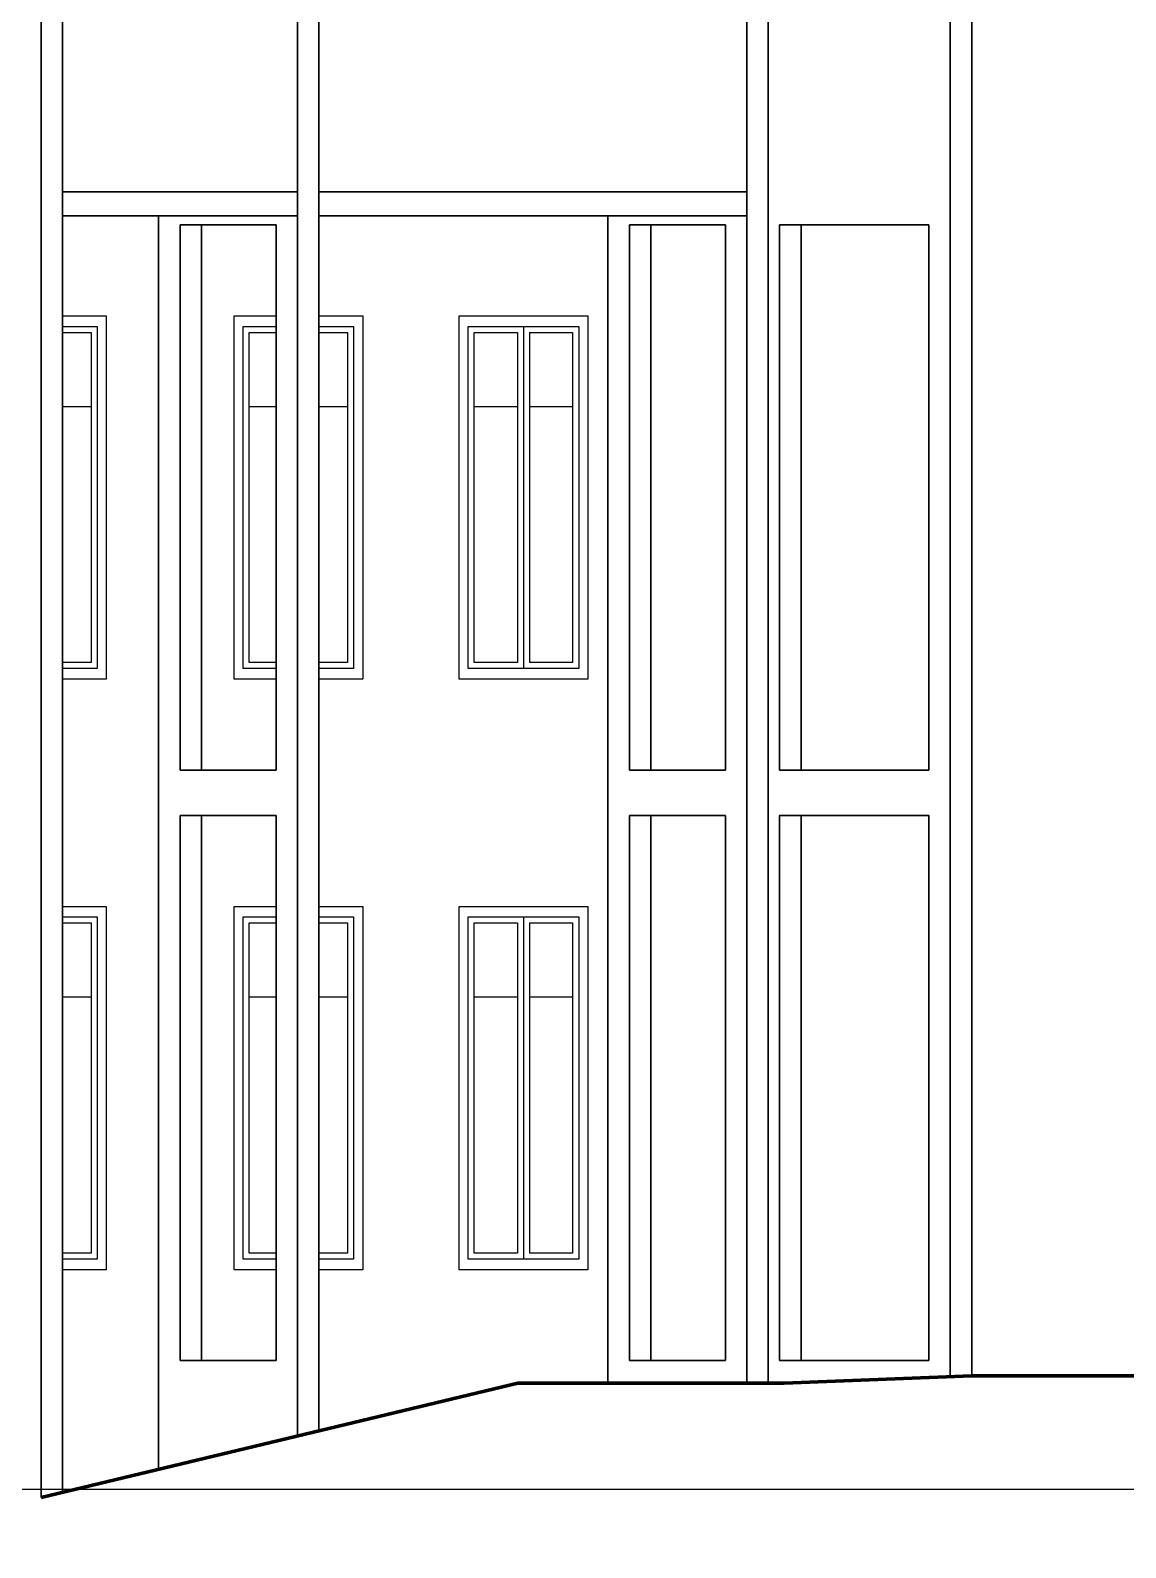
# Model space of a CAD drawing. Header units: inches. Extents: x -634 to 3638, y -6930911 to 5552.
# Drawn here: x 2317.92 to 2324.96, y 3472.9 to 3482.66 of the extents above; entities that cross this region are included whole.
import ezdxf

# ---------------------------------------------------------------- set-up
doc = ezdxf.new("R2010")
doc.units = ezdxf.units.IN
doc.header["$MEASUREMENT"] = 0
doc.linetypes.add('Dashed', pattern=[1128.888893, 564.444447, -564.444447])
for name, color, linetype, lineweight in [('ELEV', 134, 'Continuous', 18), ('WALLS', 7, 'Continuous', 70), ('фасады', 7, 'Continuous', 30), ('фасады2', 7, 'Continuous', 25)]:
    doc.layers.add(name, color=color, linetype=linetype, lineweight=lineweight)
doc.layers.add('развертка', color=7, linetype='Continuous')

msp = doc.modelspace()

# ---------------------------------------------------------------- hatches: boundary and pattern name
at = {"layer": 'ELEV', "linetype": 'Continuous'}
h = msp.add_hatch(dxfattribs=at)
h.set_pattern_fill('ANSI31', color=256, scale=0.01044, style=0)
h.set_pattern_definition([(45, (1262.311104, 3366.587935), (-0.02343928418428, 0.02343928418428), [])])
edge = h.paths.add_edge_path()
edge.add_ellipse((1445.78234, 3471.96182), major_axis=(0, 6932302.83262), ratio=0.00000001506, start_angle=89.999976115149, end_angle=270.000023884851)
edge.add_line((1445.67794, 3474.85168), (1445.67794, 3528.48347))
edge.add_line((1445.67794, 3528.48347), (1445.88675, 3528.48347))
edge.add_line((1445.88675, 3528.48347), (1445.88675, 3474.85168))

# ---------------------------------------------------------------- linework, layer by layer
at = {"layer": 'WALLS', "ltscale": 100}
for points in [[(2322.76591, 3473.96126), (2323.97315, 3474.00993)], [(2333.12874, 3474.00993), (2323.97315, 3474.00993)], [(2321.05388, 3473.96126), (2317.98759, 3473.22694)], [(2322.76591, 3473.96126), (2321.05388, 3473.96126)]]:
    msp.add_lwpolyline(points, dxfattribs=at)
at = {"layer": 'развертка'}
msp.add_line((2028.18312, 3473.27998), (2344.58568, 3473.27998), dxfattribs=at)
at = {"layer": 'фасады', "ltscale": 100}
for points in [[(2317.98759, 3484.38484), (2317.98759, 3481.46507)], [(2318.12526, 3484.38484), (2318.12526, 3481.46507)], [(2319.63667, 3484.38484), (2319.63667, 3481.46507)], [(2319.77429, 3484.38484), (2319.77429, 3481.46507)], [(2322.52647, 3484.38484), (2322.52647, 3481.46507)], [(2322.66413, 3484.38484), (2322.66413, 3481.46507)], [(2323.83549, 3484.38484), (2323.83549, 3481.46507)], [(2323.97315, 3484.38484), (2323.97315, 3481.46507)], [(2318.12526, 3481.62079), (2319.63667, 3481.62079)], [(2319.77429, 3481.62079), (2322.52647, 3481.62079)], [(2317.98759, 3481.46507), (2317.98759, 3477.66937)], [(2319.63667, 3481.46507), (2318.12526, 3481.46507)], [(2318.12526, 3481.46507), (2318.12526, 3477.66937)], [(2318.74384, 3481.46507), (2318.74384, 3477.66937)], [(2318.88151, 3481.40667), (2318.88151, 3477.90295)], [(2319.49896, 3481.40667), (2318.88151, 3481.40667)], [(2319.01917, 3481.40667), (2319.01917, 3477.90295)], [(2319.49896, 3481.40667), (2319.49896, 3477.90295)], [(2319.63662, 3481.46507), (2319.63662, 3477.66937)], [(2322.52647, 3481.46507), (2319.77429, 3481.46507)], [(2319.77429, 3481.46507), (2319.77429, 3477.66937)], [(2321.63368, 3481.46507), (2321.63368, 3477.66937)], [(2321.77135, 3481.40667), (2321.77135, 3477.90295)], [(2322.3888, 3481.40667), (2321.77135, 3481.40667)], [(2321.90901, 3481.40667), (2321.90901, 3477.90295)], [(2322.3888, 3481.40667), (2322.3888, 3477.90295)], [(2322.52647, 3481.46507), (2322.52647, 3477.66937)], [(2322.66413, 3481.46507), (2322.66413, 3477.66937)], [(2322.73752, 3477.90295), (2322.73752, 3481.40667), (2323.69661, 3481.40667), (2323.69661, 3477.90295)], [(2322.87518, 3481.40667), (2322.87518, 3477.90295)], [(2323.83549, 3481.46507), (2323.83549, 3477.66937)], [(2323.97315, 3481.46507), (2323.97315, 3477.66937)], [(2319.49896, 3477.90295), (2318.88151, 3477.90295)], [(2319.49896, 3477.90295), (2318.88151, 3477.90295)], [(2322.3888, 3477.90295), (2321.77135, 3477.90295)], [(2322.3888, 3477.90295), (2321.77135, 3477.90295)], [(2323.69661, 3477.90295), (2322.73752, 3477.90295)], [(2323.69661, 3477.90295), (2322.73752, 3477.90295)], [(2317.98759, 3477.66937), (2317.98759, 3473.22694)], [(2318.12526, 3477.66937), (2318.12526, 3473.25991)], [(2318.74384, 3477.66937), (2318.74384, 3473.40805)], [(2318.88151, 3477.61097), (2318.88151, 3474.10725)], [(2319.49896, 3477.61097), (2318.88151, 3477.61097)], [(2319.01917, 3477.61097), (2319.01917, 3474.10725)], [(2319.49896, 3477.61097), (2319.49896, 3474.10725)], [(2319.63662, 3477.66937), (2319.63662, 3473.62186)], [(2319.77429, 3477.66937), (2319.77429, 3473.65482)], [(2321.63368, 3477.66937), (2321.63368, 3473.96126)], [(2321.77135, 3477.61097), (2321.77135, 3474.10725)], [(2322.3888, 3477.61097), (2321.77135, 3477.61097)], [(2321.90901, 3477.61097), (2321.90901, 3474.10725)], [(2322.3888, 3477.61097), (2322.3888, 3474.10725)], [(2322.52647, 3477.66937), (2322.52647, 3473.96126)], [(2322.66413, 3477.66937), (2322.66413, 3473.96126)], [(2322.73752, 3474.10725), (2322.73752, 3477.61097), (2323.69661, 3477.61097), (2323.69661, 3474.10725)], [(2322.87518, 3477.61097), (2322.87518, 3474.10725)], [(2323.83549, 3477.66937), (2323.83549, 3474.00438)], [(2323.97315, 3477.66937), (2323.97315, 3474.00993)], [(2319.49896, 3474.10725), (2318.88151, 3474.10725)], [(2322.3888, 3474.10725), (2321.77135, 3474.10725)], [(2323.69661, 3474.10725), (2322.73752, 3474.10725)]]:
    msp.add_lwpolyline(points, dxfattribs=at)
at = {"layer": 'фасады2', "ltscale": 100}
for p, q in [((2318.12526, 3480.75459), (2318.34909, 3480.75459)), ((2318.34909, 3480.75459), (2318.34909, 3478.55503)), ((2319.28765, 3478.55503), (2319.28765, 3480.75459)), ((2319.28765, 3480.75459), (2319.49896, 3480.75459)), ((2319.77429, 3480.75459), (2319.99813, 3480.75459)), ((2319.99813, 3480.75459), (2319.99813, 3478.55503)), ((2320.73493, 3478.55503), (2320.73493, 3480.75459)), ((2320.73493, 3480.75459), (2321.4454, 3480.75459)), ((2321.4454, 3480.75459), (2321.4454, 3478.55503)), ((2318.12526, 3480.71566), (2318.31016, 3480.71566)), ((2318.31016, 3480.71566), (2318.31016, 3478.59396)), ((2319.32658, 3478.59396), (2319.32658, 3480.71566)), ((2319.32658, 3480.71566), (2319.49896, 3480.71566)), ((2319.77429, 3480.71566), (2319.9592, 3480.71566)), ((2319.9592, 3480.71566), (2319.9592, 3478.59396)), ((2320.77386, 3478.59396), (2320.77386, 3480.71566)), ((2320.77386, 3480.71566), (2321.05124, 3480.71566)), ((2321.1291, 3480.71566), (2321.40647, 3480.71566)), ((2321.40647, 3480.71566), (2321.40647, 3478.59396)), ((2318.31016, 3478.59396), (2318.12526, 3478.59396)), ((2319.49896, 3478.59396), (2319.32658, 3478.59396)), ((2319.9592, 3478.59396), (2319.77429, 3478.59396)), ((2321.05124, 3478.59396), (2320.77386, 3478.59396)), ((2321.40647, 3478.59396), (2321.1291, 3478.59396)), ((2318.34909, 3478.55503), (2318.12526, 3478.55503)), ((2319.49896, 3478.55503), (2319.28765, 3478.55503)), ((2319.99813, 3478.55503), (2319.77429, 3478.55503)), ((2321.4454, 3478.55503), (2320.73493, 3478.55503)), ((2318.12526, 3476.95889), (2318.34909, 3476.95889)), ((2318.12526, 3476.91996), (2318.31016, 3476.91996)), ((2318.31016, 3476.91996), (2318.31016, 3474.79826)), ((2318.34909, 3476.95889), (2318.34909, 3474.75933)), ((2319.28765, 3474.75933), (2319.28765, 3476.95889)), ((2319.28765, 3476.95889), (2319.49896, 3476.95889)), ((2319.32658, 3474.79826), (2319.32658, 3476.91996)), ((2319.32658, 3476.91996), (2319.49896, 3476.91996)), ((2319.77429, 3476.95889), (2319.99813, 3476.95889)), ((2319.77429, 3476.91996), (2319.9592, 3476.91996)), ((2319.9592, 3476.91996), (2319.9592, 3474.79826)), ((2319.99813, 3476.95889), (2319.99813, 3474.75933)), ((2320.73493, 3474.75933), (2320.73493, 3476.95889)), ((2320.73493, 3476.95889), (2321.4454, 3476.95889)), ((2320.77386, 3474.79826), (2320.77386, 3476.91996)), ((2320.77386, 3476.91996), (2321.05124, 3476.91996)), ((2321.1291, 3476.91996), (2321.40647, 3476.91996)), ((2321.40647, 3476.91996), (2321.40647, 3474.79826)), ((2321.4454, 3476.95889), (2321.4454, 3474.75933)), ((2318.31016, 3474.79826), (2318.12526, 3474.79826)), ((2319.49896, 3474.79826), (2319.32658, 3474.79826)), ((2319.9592, 3474.79826), (2319.77429, 3474.79826)), ((2321.05124, 3474.79826), (2320.77386, 3474.79826)), ((2321.40647, 3474.79826), (2321.1291, 3474.79826)), ((2318.34909, 3474.75933), (2318.12526, 3474.75933)), ((2319.49896, 3474.75933), (2319.28765, 3474.75933)), ((2319.99813, 3474.75933), (2319.77429, 3474.75933)), ((2321.4454, 3474.75933), (2320.73493, 3474.75933))]:
    msp.add_line(p, q, dxfattribs=at)
for points in [[(2318.12526, 3480.82272), (2318.40749, 3480.82272), (2318.40749, 3478.48691), (2318.12526, 3478.48691)], [(2319.49896, 3478.48691), (2319.22926, 3478.48691), (2319.22926, 3480.82272), (2319.49896, 3480.82272)], [(2319.77429, 3480.82272), (2320.05652, 3480.82272), (2320.05652, 3478.48691), (2319.77429, 3478.48691)], [(2321.09017, 3480.75459), (2321.09017, 3478.55503)], [(2321.05124, 3480.71566), (2321.05124, 3478.59396)], [(2321.1291, 3480.71566), (2321.1291, 3478.59396)], [(2321.05124, 3479.83973), (2321.05124, 3478.59396)], [(2318.12526, 3477.02702), (2318.40749, 3477.02702), (2318.40749, 3474.69121), (2318.12526, 3474.69121)], [(2319.49896, 3474.69121), (2319.22926, 3474.69121), (2319.22926, 3477.02702), (2319.49896, 3477.02702)], [(2319.77429, 3477.02702), (2320.05652, 3477.02702), (2320.05652, 3474.69121), (2319.77429, 3474.69121)], [(2321.05124, 3476.91996), (2321.05124, 3474.79826)], [(2321.09017, 3476.95889), (2321.09017, 3474.75933)], [(2321.1291, 3476.91996), (2321.1291, 3474.79826)], [(2321.05124, 3476.04403), (2321.05124, 3474.79826)]]:
    msp.add_lwpolyline(points, dxfattribs=at)
for points in [[(2320.67653, 3480.82272), (2321.5038, 3480.82272), (2321.5038, 3478.48691), (2320.67653, 3478.48691)], [(2320.67653, 3477.02702), (2321.5038, 3477.02702), (2321.5038, 3474.69121), (2320.67653, 3474.69121)]]:
    msp.add_lwpolyline(points, close=True, dxfattribs=at)
at = {"layer": 'фасады2', "linetype": 'Dashed', "ltscale": 100}
for points in [[(2318.31016, 3480.23877), (2318.12526, 3480.23877)], [(2319.49896, 3480.23877), (2319.32658, 3480.23877)], [(2319.9592, 3480.23877), (2319.77429, 3480.23877)], [(2321.05124, 3480.23877), (2320.77386, 3480.23877)], [(2321.40647, 3480.23877), (2321.1291, 3480.23877)], [(2318.31016, 3476.44307), (2318.12526, 3476.44307)], [(2319.49896, 3476.44307), (2319.32658, 3476.44307)], [(2319.9592, 3476.44307), (2319.77429, 3476.44307)], [(2321.05124, 3476.44307), (2320.77386, 3476.44307)], [(2321.40647, 3476.44307), (2321.1291, 3476.44307)]]:
    msp.add_lwpolyline(points, dxfattribs=at)

doc.saveas('drawing.dxf')
